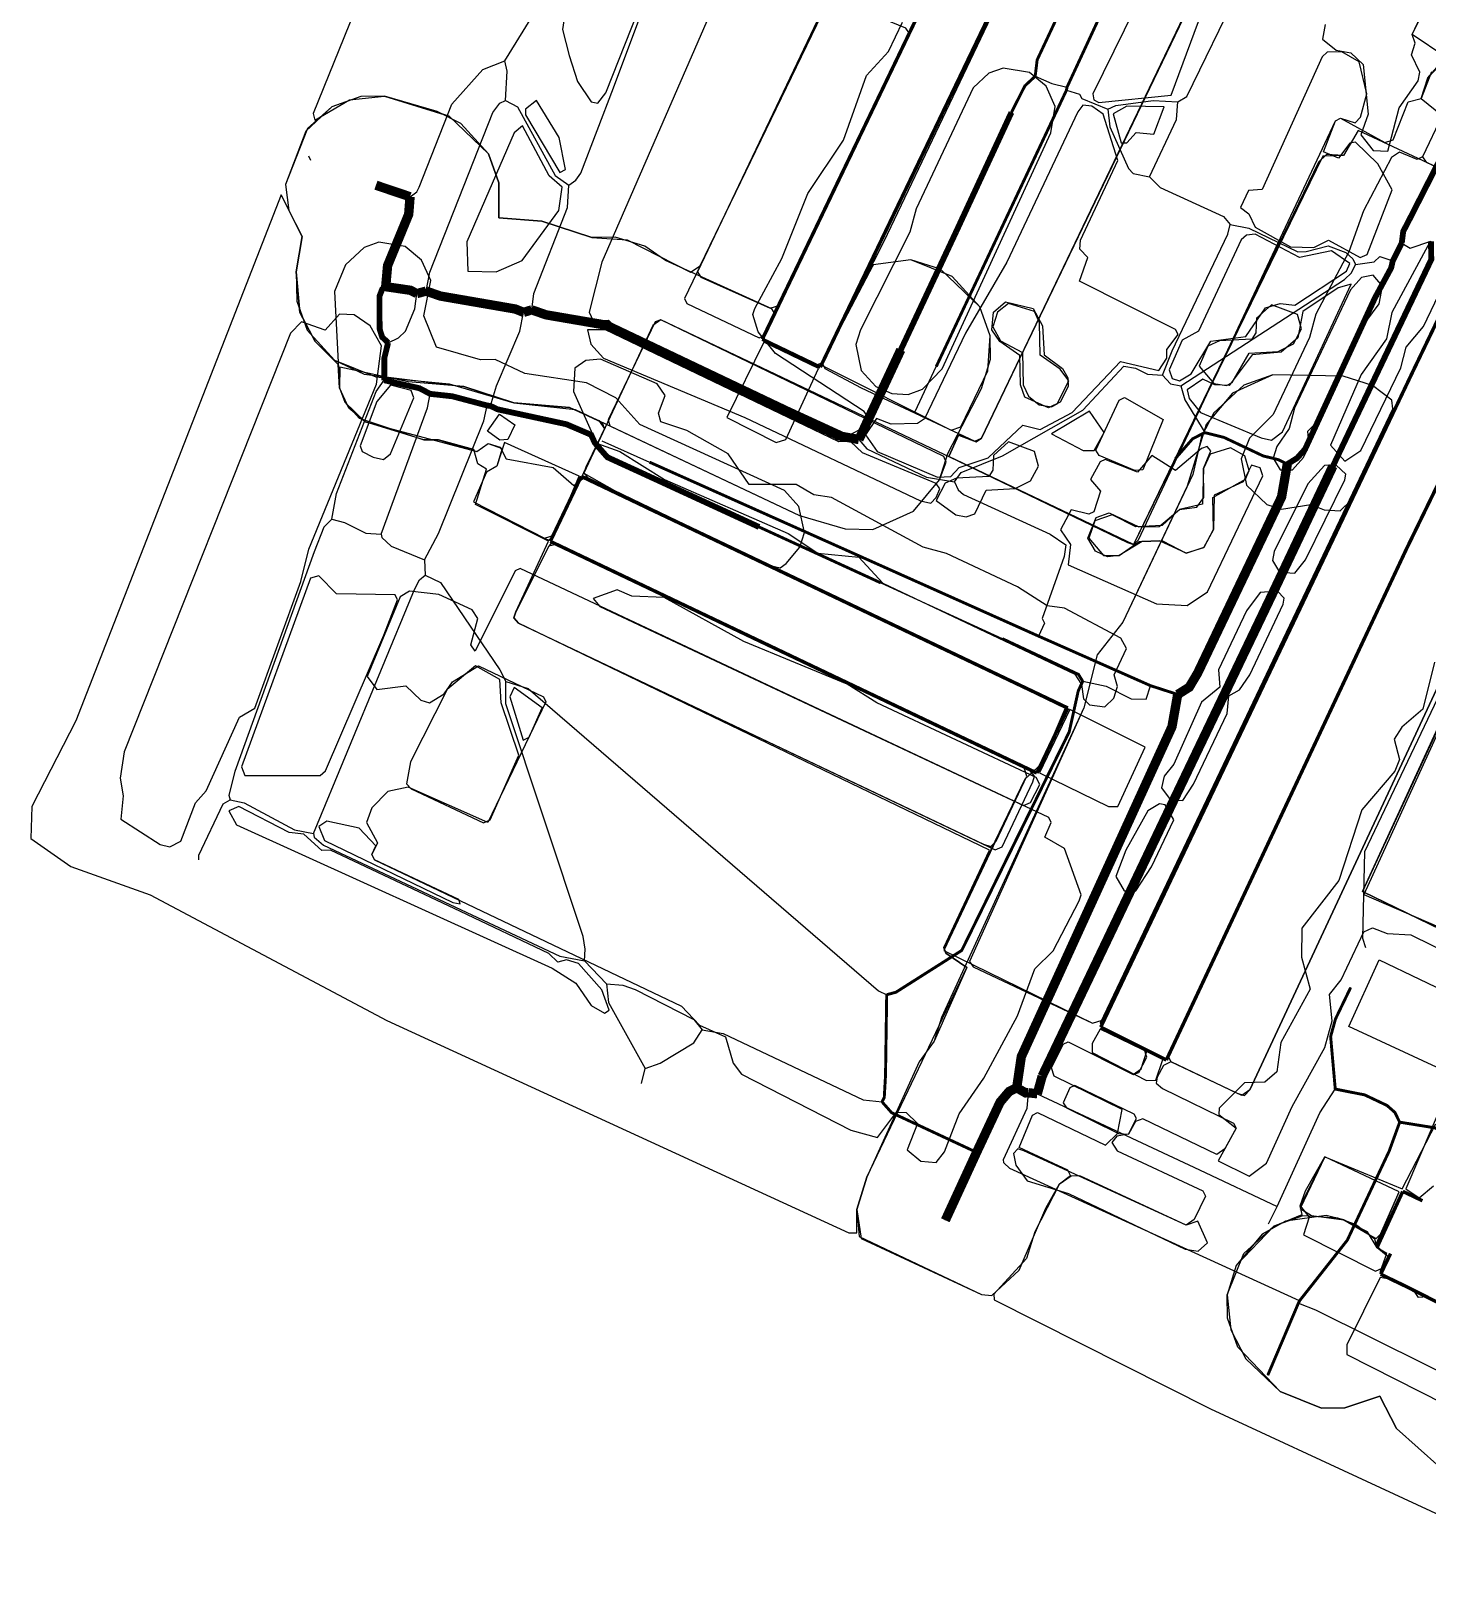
# Model space of a CAD drawing. Extents: x 1765 to 2708, y -3066 to -2278.
# Drawn here: x 1764.6 to 2003.6, y -2847.6 to -2584.7 of the extents above; entities that cross this region are included whole.
import ezdxf

# ---------------------------------------------------------------- set-up
doc = ezdxf.new("R2010")
doc.units = 0
for name, color, linetype in [('AN_AVTO_NIZKAYA', 2, 'CONTINUOUS'), ('AN_AVTO_ODIN', 4, 'CONTINUOUS'), ('AN_AVTO_VYSOKAYA', 1, 'CONTINUOUS'), ('AN_FASAD_BEZ_PODEZDA', 2, 'CONTINUOUS'), ('AN_FASAD_S_PODEZDOM', 3, 'CONTINUOUS'), ('AN_FASAD_TOREC', 40, 'CONTINUOUS'), ('AN_KONKURENCIYA', 6, 'CONTINUOUS'), ('AN_KONTROL_CHAST', 2, 'CONTINUOUS'), ('AN_KONTROL_DA', 3, 'CONTINUOUS'), ('AN_KONTROL_NET', 1, 'CONTINUOUS'), ('AN_OSI_DOROZHKA', 1, 'CONTINUOUS'), ('AN_OSI_LESTNICA', 6, 'CONTINUOUS'), ('AN_OSI_PEREHOD', 4, 'CONTINUOUS'), ('AN_OSI_PROEZD', 8, 'CONTINUOUS'), ('AN_OSI_TROPA', 42, 'CONTINUOUS'), ('AN_OSI_TROTUAR', 30, 'CONTINUOUS'), ('AN_PESH_NIZKAYA', 2, 'CONTINUOUS'), ('AN_PESH_ODIN', 4, 'CONTINUOUS'), ('AN_PESH_VYSOKAYA', 1, 'CONTINUOUS'), ('AN_ZONA_AP', 5, 'CONTINUOUS'), ('AN_ZONA_AZH', 3, 'CONTINUOUS'), ('AN_ZONA_PP', 4, 'CONTINUOUS'), ('AN_ZONA_PZH', 2, 'CONTINUOUS'), ('AN_ZONA_PZH_TORCY', 40, 'CONTINUOUS'), ('ZEL_DEREVYA_ISPR', 94, 'CONTINUOUS'), ('ZEL_TRAVA_ISPR', 82, 'CONTINUOUS')]:
    doc.layers.add(name, color=color, linetype=linetype)

msp = doc.modelspace()

# ---------------------------------------------------------------- linework, layer by layer
at = {"layer": 'AN_AVTO_NIZKAYA', "const_width": 1}
for points in [[(2000.67, -2616.825), (2009.692, -2599.121), (2010.728, -2596.097)], [(1999.261, -2621.058), (1999.517, -2619.051), (2000.67, -2616.825)], [(1997.725, -2624.093), (1999.261, -2621.058)], [(1979.668, -2658.901), (1981.346, -2657.864), (1982.714, -2656.334), (1994.661, -2630.462), (1997.451, -2625.299), (1997.725, -2624.093)]]:
    msp.add_lwpolyline(points, dxfattribs=at)
at = {"layer": 'AN_AVTO_ODIN', "const_width": 0.5}
for points in [[(1941.955, -2594.381), (1958.014, -2559.717)], [(1941.865, -2594.884), (1941.955, -2594.381)], [(1919.575, -2642.19), (1941.865, -2594.884)], [(1960.536, -2657.913), (1963.465, -2654.548), (1965.544, -2653.503)], [(1965.544, -2653.503), (1968.863, -2654.332), (1975.535, -2657.489), (1978.15, -2658.133), (1979.668, -2658.901)], [(1870.503, -2658.558), (1937.081, -2688.336)], [(1937.081, -2688.336), (1956.274, -2696.826)], [(1956.274, -2696.826), (1960.909, -2698.326)], [(1990.508, -2748.513), (1987.923, -2753.872), (1987.088, -2756.892), (1987.882, -2765.879)], [(1987.882, -2765.879), (1992.906, -2766.871), (1996.747, -2768.689), (1998.073, -2769.861), (1998.91, -2771.544)], [(1981.762, -2802.13), (1989.942, -2791.748), (1997.116, -2776.485), (1998.91, -2771.544)], [(1981.57, -2802.535), (1981.762, -2802.13)], [(1976.334, -2814.854), (1981.57, -2802.535)]]:
    msp.add_lwpolyline(points, dxfattribs=at)
at = {"layer": 'AN_AVTO_VYSOKAYA', "const_width": 1.6}
for points in [[(1960.909, -2698.326), (1962.883, -2697.083), (1964.332, -2694.651), (1978.689, -2664.525), (1979.668, -2658.901)], [(1933.349, -2765.657), (1934.134, -2760.337), (1959.928, -2703.85), (1960.909, -2698.326)], [(1926.484, -2776.711), (1930.501, -2768.12), (1932.062, -2766.285), (1933.349, -2765.657)], [(1921.132, -2788.332), (1926.484, -2776.711)]]:
    msp.add_lwpolyline(points, dxfattribs=at)
at = {"layer": 'AN_FASAD_BEZ_PODEZDA', "const_width": 0.6}
for points in [[(1957.414, -2496.789), (1889.793, -2637.515)], [(2000, -2673.56), (2026.853, -2618.386)], [(1853.508, -2672.113), (1936.794, -2711.772)], [(1976.2, -2724.224), (2000, -2673.56)], [(1958.967, -2760.91), (1976.2, -2724.224)], [(1995.647, -2797.573), (2000, -2799.668)], [(2000, -2799.668), (2014.258, -2806.874)]]:
    msp.add_lwpolyline(points, dxfattribs=at)
at = {"layer": 'AN_FASAD_S_PODEZDOM', "const_width": 0.6}
for points in [[(1924.506, -2590.718), (1931.24, -2576.702)], [(1923.052, -2593.743), (1924.506, -2590.718)], [(1921.599, -2596.768), (1923.052, -2593.743)], [(1914.757, -2611.006), (1921.599, -2596.768)], [(1913.303, -2614.031), (1914.757, -2611.006)], [(1911.85, -2617.056), (1913.303, -2614.031)], [(1905.109, -2631.085), (1911.85, -2617.056)], [(2009.936, -2624.779), (2003.257, -2638.678)], [(1903.655, -2634.11), (1905.109, -2631.085)], [(1902.202, -2637.135), (1903.655, -2634.11)], [(1899.726, -2642.288), (1902.202, -2637.135)], [(2003.257, -2638.678), (2001.971, -2641.356)], [(2001.971, -2641.356), (2001.161, -2643.041)], [(2000.905, -2643.579), (2000, -2645.48)], [(2001.161, -2643.041), (2000.905, -2643.579)], [(2000, -2645.48), (1993.75, -2658.611)], [(1993.75, -2658.611), (1992.583, -2661.062)], [(1863.416, -2663.182), (1858.806, -2660.987)], [(1863.925, -2663.425), (1863.416, -2663.182)], [(1992.583, -2661.062), (1991.416, -2663.513)], [(1871.269, -2666.922), (1863.925, -2663.425)], [(1991.416, -2663.513), (1983.538, -2680.064)], [(1883.515, -2672.753), (1871.269, -2666.922)], [(1890.859, -2676.25), (1883.515, -2672.753)], [(1904.181, -2682.594), (1890.859, -2676.25)], [(1983.538, -2680.064), (1982.37, -2682.517)], [(1911.525, -2686.091), (1904.181, -2682.594)], [(1982.37, -2682.517), (1981.203, -2684.97)], [(1924.822, -2692.422), (1911.525, -2686.091)], [(1981.203, -2684.97), (1974.47, -2699.114)], [(1932.164, -2695.918), (1924.822, -2692.422)], [(1942.092, -2700.646), (1932.164, -2695.918)], [(1974.47, -2699.114), (1973.303, -2701.566)], [(1973.303, -2701.566), (1972.136, -2704.018)], [(1972.136, -2704.018), (1964.668, -2719.706)], [(1964.668, -2719.706), (1963.5, -2722.16)], [(1963.5, -2722.16), (1962.333, -2724.611)], [(1962.333, -2724.611), (1955.277, -2739.436)], [(1955.277, -2739.436), (1954.11, -2741.888)], [(1954.11, -2741.888), (1952.942, -2744.34)], [(1952.942, -2744.34), (1947.732, -2755.286)], [(2000, -2783.654), (1999.434, -2783.406)], [(2002.803, -2784.998), (2000, -2783.654)]]:
    msp.add_lwpolyline(points, dxfattribs=at)
at = {"layer": 'AN_FASAD_TOREC', "const_width": 0.6}
for points in [[(1889.793, -2637.515), (1899.726, -2642.288)], [(1858.806, -2660.987), (1853.508, -2672.113)], [(1936.794, -2711.772), (1942.092, -2700.646)], [(1947.732, -2755.286), (1958.967, -2760.91)], [(1999.434, -2783.406), (1995.084, -2792.879)], [(1997.346, -2794.05), (1995.647, -2797.573)]]:
    msp.add_lwpolyline(points, dxfattribs=at)
at = {"layer": 'AN_KONKURENCIYA'}
for points in [[(1922.132, -2653.061), (1923.788, -2652.525), (1928.416, -2642.92), (1928.787, -2636.909), (1927.012, -2631.945), (1920.286, -2625.503), (1915.25, -2623.944), (1908.764, -2624.752), (1904.5, -2631.931), (1900.049, -2642.032)], [(1903.988, -2669.962), (1908.743, -2670.109), (1915.679, -2666.958), (1920.149, -2661.608), (1921.251, -2658.583), (1920.896, -2657.59), (1872.449, -2634.207), (1871.455, -2634.521), (1863.397, -2651.328), (1863.711, -2652.322), (1896.185, -2667.712)], [(1946.337, -2754.591), (1947.993, -2754.055), (1953.267, -2743.436), (1997.76, -2649.426), (1997.561, -2647.929), (1994.255, -2645.416), (1989.218, -2643.857), (1977.207, -2643.617), (1970.271, -2646.768), (1965.801, -2652.117), (1962.528, -2662.694), (1951.524, -2685.943), (1947.143, -2691.541), (1944.837, -2700.595), (1925.265, -2744.041), (1925.868, -2744.945)]]:
    msp.add_lwpolyline(points, close=True, dxfattribs=at)
at = {"layer": 'AN_KONTROL_CHAST'}
for points in [[(1891.166, -2632.219), (1892.822, -2631.683), (1914.996, -2585.18), (1914.393, -2584.276), (1907.831, -2581.582), (1903.223, -2576.679), (1902.353, -2576.948), (1900.387, -2580.493), (1878.691, -2625.985), (1879.295, -2626.889)], [(2010.762, -2610.625), (2012.004, -2610.223), (2016.756, -2602.491), (2018.427, -2594.951), (2017.143, -2593.395), (2007.049, -2589.277), (2003.706, -2592.768), (2002.615, -2596.293), (2006.18, -2599.218), (2002.831, -2606.294), (2003.434, -2607.198)], [(1971.109, -2766.563), (1972.368, -2766.952), (1973.265, -2766.016), (2013.108, -2680.611), (2039.776, -2626.006), (2039.921, -2625.003), (2038.818, -2624.109), (2027.194, -2618.649), (2026.291, -2619.294), (2008.567, -2655.696), (1959.301, -2760.314), (1959.737, -2761.18)], [(1852.496, -2671.574), (1853.254, -2671.933), (1854.152, -2671.038), (1862.763, -2652.843), (1862.45, -2651.849), (1856.765, -2649.221), (1847.243, -2648.426), (1838.678, -2645.609), (1829.155, -2644.815), (1817.47, -2642.316), (1817.421, -2645.818), (1818.308, -2648.301), (1821.799, -2651.644), (1840.919, -2656.733), (1842.89, -2655.357), (1845.285, -2656.222), (1844.35, -2659.244), (1842.58, -2660.283), (1840.354, -2665.333)], [(1844.88, -2654.814), (1842.762, -2653.275), (1844.782, -2650.313), (1847.407, -2652.174), (1846.253, -2654.7)], [(1927.666, -2723.978), (1928.926, -2724.368), (1929.822, -2723.432), (1935.085, -2712.312), (1934.638, -2710.904), (1854.769, -2672.609), (1853.762, -2672.297), (1853.275, -2672.933), (1847.599, -2684.187), (1847.287, -2685.194), (1848.057, -2686.095)], [(1994.15, -2791.078), (1994.909, -2791.478), (1995.806, -2790.542), (1998.822, -2783.473), (1986.103, -2777.494), (1981.875, -2786.34), (1983.819, -2787.549), (1989.337, -2788.264)]]:
    msp.add_lwpolyline(points, close=True, dxfattribs=at)
msp.add_lwpolyline([(2029.426, -2652.494), (1992.542, -2732.082), (2042.171, -2756.147)], dxfattribs=at)
at = {"layer": 'AN_KONTROL_DA'}
for points in [[(1967.227, -2502.008), (1910.596, -2620.793), (1899.997, -2641.533), (1899.131, -2641.969), (1890.543, -2638.11), (1890.107, -2637.244), (1892.021, -2633.201), (1891.418, -2632.297), (1873.229, -2624.019), (1869.675, -2621.594), (1864.639, -2620.035), (1860.639, -2620.122), (1852.073, -2617.305), (1844.682, -2616.715), (1844.677, -2610.712), (1842.902, -2605.747), (1838.205, -2600.596), (1834.158, -2598.516), (1825.097, -2595.877), (1821.096, -2595.963), (1816.132, -2597.738), (1811.637, -2601.92), (1808.164, -2611), (1808.762, -2615.49), (1811.026, -2619.943), (1809.988, -2625.969), (1810.64, -2632.958), (1813.248, -2637.904), (1816.568, -2641.084), (1821.623, -2643.477), (1838.678, -2645.609), (1847.243, -2648.426), (1856.765, -2649.221), (1861.816, -2651.446), (1862.763, -2652.843), (1859.57, -2659.415), (1859.258, -2660.423), (1860.028, -2661.323), (1941.67, -2700.664), (1937.542, -2710.258), (1934.763, -2712.819), (1920.878, -2741.634), (1921.191, -2742.628), (1924.787, -2745.052), (1919.223, -2757.678), (1916.632, -2761.236), (1907.719, -2780.939), (1906.005, -2786.479), (1906.738, -2791.466), (1927.33, -2801.026), (1929.086, -2801.238), (1933.744, -2796.885), (1938.351, -2786.28), (1940.678, -2782.103), (1942.566, -2780.686), (1942.129, -2779.779), (1933.79, -2775.873), (1936.047, -2770.322), (1936.913, -2769.886), (1948.539, -2775.471), (1950.581, -2773.509), (1951.409, -2769.364), (1939.78, -2763.654), (1939.332, -2762.246), (1941.288, -2758.202), (1942.154, -2757.767), (1953.28, -2763.363), (1954.677, -2762.415), (1955.613, -2759.393), (1948.106, -2755.428), (1947.671, -2754.562), (2015.16, -2613.531)], [(2014.046, -2612.138), (1991.811, -2601.779), (1989.278, -2606.086), (1985.777, -2606.162), (1953.321, -2672.648), (1921.729, -2657.572), (1923.402, -2653.951), (1926.427, -2655.053), (1927.331, -2654.449), (1992.918, -2517.962)], [(2006.643, -2767.296), (1999.978, -2782.948), (2002.262, -2784.482), (2004.719, -2782.428)], [(2013.745, -2806.579), (2003.629, -2801.462), (2002.13, -2801.536), (2001.097, -2800.016), (1996.049, -2797.915), (1995.613, -2797.049), (1996.893, -2794.52), (1995.068, -2793.059), (1994.661, -2791.567), (1991.355, -2789.054), (1988.33, -2787.952), (1982.319, -2787.581), (1977.354, -2789.356), (1970.913, -2796.082), (1969.354, -2801.118), (1969.984, -2807.108), (1972.592, -2812.054), (1978.467, -2817.68), (1985.532, -2820.529), (1989.532, -2820.443), (1995.492, -2818.438), (1998.363, -2824.004), (2005.76, -2830.598)]]:
    msp.add_lwpolyline(points, dxfattribs=at)
at = {"layer": 'AN_KONTROL_NET'}
for points in [[(1874.012, -2447.993), (1812.905, -2598.892), (1813.18, -2600.011), (1819.107, -2596.506), (1825.097, -2595.877), (1836.176, -2599.306), (1842.902, -2605.747), (1844.677, -2610.712), (1844.682, -2616.715), (1852.073, -2617.305), (1860.639, -2620.122), (1866.65, -2620.492), (1877.525, -2626.01), (1879.17, -2624.974), (1902.634, -2576.442)], [(1989.278, -2525.044), (1927.331, -2654.449), (1926.427, -2655.053), (1923.402, -2653.951), (1921.729, -2657.572), (1952.314, -2672.336), (1953.321, -2672.648), (1954.222, -2671.878), (1987.898, -2600.113), (1988.764, -2599.677), (1996.358, -2603.849), (1997.766, -2603.402), (2000.334, -2596.843), (2002.573, -2596.294), (2003.706, -2592.768), (2006.797, -2589.199), (2001.044, -2585.321), (2003.839, -2579.633)], [(2042.171, -2756.147), (1992.542, -2732.082), (2029.056, -2652.752)], [(2013.108, -2680.611), (1973.265, -2766.016), (1971.868, -2766.963), (1959.738, -2761.222), (1958.5, -2761.832), (1957.377, -2763.858), (1957.231, -2764.861), (1958.335, -2765.755), (1970.469, -2771.704), (1970.905, -2772.57), (1968.981, -2776.113), (1967.584, -2777.061), (1954.946, -2770.997), (1953.705, -2771.441), (1952.501, -2773.593), (1950.507, -2773.928), (1949.614, -2775.031), (1950.561, -2776.428), (1965.218, -2783.323), (1965.653, -2784.19), (1963.74, -2788.233), (1962.343, -2789.18), (1944.151, -2780.735), (1942.651, -2780.768), (1940.598, -2782.23), (1936.437, -2790.324), (1935.034, -2794.856), (1929.455, -2800.98), (1929.477, -2801.98), (1966.523, -2820.606), (2024.636, -2847.574)], [(2006.798, -2762.873), (1990.205, -2755.144), (1995.379, -2743.776), (2016.105, -2753.709)], [(2005.76, -2830.598), (1998.363, -2824.004), (1995.492, -2818.438), (1989.532, -2820.443), (1985.532, -2820.529), (1978.467, -2817.68), (1971.215, -2810.083), (1969.441, -2805.119), (1969.354, -2801.118), (1972.203, -2794.053), (1977.354, -2789.356), (1982.188, -2787.334), (1981.864, -2785.84), (1982.81, -2783.319), (1986.103, -2777.494), (1999.353, -2782.961), (2005.115, -2771.831)]]:
    msp.add_lwpolyline(points, dxfattribs=at)
for points in [[(1904.591, -2790.511), (1905.966, -2790.482), (1906.005, -2786.479), (1907.719, -2780.939), (1924.787, -2745.052), (1921.191, -2742.628), (1920.878, -2741.634), (1928.688, -2724.957), (1848.057, -2686.095), (1847.287, -2685.194), (1847.599, -2684.187), (1853.173, -2672.06), (1840.699, -2665.826), (1842.569, -2659.783), (1841.089, -2658.814), (1840.412, -2656.411), (1834.372, -2654.707), (1831.872, -2654.761), (1821.799, -2651.644), (1818.997, -2649.286), (1817.421, -2645.818), (1817.168, -2641.822), (1813.248, -2637.904), (1810.64, -2632.958), (1809.988, -2625.969), (1811.026, -2619.943), (1807.452, -2612.767), (1772.295, -2702.823), (1764.775, -2717.493), (1764.56, -2723), (1771.417, -2727.771), (1785.029, -2732.647), (1825.514, -2754.117)], [(1953.548, -2659.969), (1947.49, -2657.432), (1946.887, -2656.528), (1950.911, -2647.937), (1951.777, -2647.501), (1958.446, -2651.276), (1954.921, -2659.856)]]:
    msp.add_lwpolyline(points, close=True, dxfattribs=at)
at = {"layer": 'AN_OSI_DOROZHKA'}
for points in [[(1856.672, -2611.132), (1857.855, -2610.306), (1858.729, -2609.086), (1864.316, -2594.458), (1873.87, -2568.939), (1874.326, -2566.928), (1874.092, -2565.332)], [(1960.918, -2596.873), (1962.499, -2595.939), (1971.31, -2577.739), (1971.672, -2575.93)], [(1845.707, -2589.858), (1850.058, -2582.86), (1851.674, -2578.923), (1853.326, -2576.686)], [(1845.854, -2596.658), (1846.146, -2591.649), (1845.707, -2589.858)], [(1932.443, -2598.689), (1934.746, -2594.137), (1936.511, -2592.498)], [(1936.511, -2592.498), (1939.339, -2593.738), (1941.955, -2594.381)], [(1832.251, -2629.269), (1832.882, -2626.054), (1843.697, -2598.706), (1844.862, -2597.08), (1845.854, -2596.658)], [(1845.854, -2596.658), (1847.877, -2597.715), (1854.335, -2609.482), (1856.672, -2611.132)], [(1941.865, -2594.884), (1944.081, -2595.536), (1944.498, -2596.328), (1948.939, -2598.133)], [(1948.939, -2598.133), (1950.326, -2597.502), (1956.712, -2596.664), (1960.918, -2596.873)], [(1956.092, -2609.684), (1960.683, -2599.88), (1960.918, -2596.873)], [(1922.979, -2619.104), (1932.443, -2598.689)], [(1948.939, -2598.133), (1949.304, -2601.126), (1952.46, -2608.262), (1953.279, -2609.145), (1956.092, -2609.684)], [(1812.14, -2606.091), (1812.457, -2606.885)], [(1956.092, -2609.684), (1957.934, -2611.545), (1968.747, -2616.514), (1969.877, -2617.891)], [(1823.655, -2611.145), (1829.501, -2613.12)], [(1850.329, -2632.48), (1850.669, -2629.671), (1856.454, -2614.939), (1856.672, -2611.132)], [(1958.327, -2643.654), (1959.939, -2639.517), (1969.511, -2619.499), (1969.877, -2617.891)], [(1969.877, -2617.891), (1973.092, -2618.522), (1981.483, -2622.543), (1982.883, -2622.512), (1986.664, -2621.53), (1989.69, -2622.665), (1990.914, -2623.739), (1991.336, -2624.731)], [(1913.51, -2639.319), (1922.979, -2619.104)], [(1999.261, -2621.058), (2000.68, -2621.928), (2004.257, -2620.75)], [(1991.336, -2624.731), (1994.527, -2624.262), (1995.508, -2623.34), (1997.725, -2624.093)], [(1961.468, -2645.487), (1989.49, -2627.272), (1990.666, -2626.146), (1991.336, -2624.731)], [(1825.738, -2638.114), (1824.717, -2637.136), (1824.286, -2635.744), (1824.265, -2630.142), (1824.739, -2628.931), (1825.331, -2628.518)], [(1825.331, -2628.518), (1829.546, -2629.127), (1830.659, -2629.703)], [(1825.738, -2638.114), (1827.521, -2637.275), (1828.697, -2636.149), (1830.315, -2632.312), (1830.659, -2629.703)], [(1830.659, -2629.703), (1832.251, -2629.269)], [(1832.251, -2629.269), (1834.67, -2630.117), (1847.525, -2632.341), (1848.938, -2632.91)], [(1843.281, -2648.941), (1844.308, -2645.517), (1848.307, -2636.126), (1848.938, -2632.91)], [(1848.938, -2632.91), (1850.329, -2632.48)], [(1850.329, -2632.48), (1852.749, -2633.328), (1863.093, -2635.106), (1902.923, -2654.056), (1906.338, -2654.682)], [(1825.077, -2644.532), (1825.094, -2640.729), (1825.738, -2638.114)], [(1906.338, -2654.682), (1913.51, -2639.319)], [(1816.086, -2668.338), (1816.891, -2663.919), (1823.718, -2646.462), (1825.077, -2644.532)], [(1825.077, -2644.532), (1831.109, -2645.902), (1832.931, -2646.863)], [(1922.703, -2661.932), (1923.869, -2660.306), (1930.911, -2657.453), (1944.65, -2649.652), (1951.69, -2642.096), (1953.699, -2642.453), (1955.723, -2643.51), (1958.327, -2643.654)], [(1958.327, -2643.654), (1959.66, -2645.126), (1961.468, -2645.487)], [(1824.545, -2670.857), (1832.483, -2649.274), (1832.931, -2646.863)], [(1832.931, -2646.863), (1836.742, -2647.281), (1842.679, -2648.854)], [(1961.468, -2645.487), (1962.12, -2647.874), (1965.544, -2653.503)], [(1831.945, -2675.299), (1834.348, -2670.745), (1842.135, -2651.467), (1842.679, -2648.854)], [(1842.679, -2648.854), (1843.281, -2648.941)], [(1906.338, -2654.682), (1907.673, -2656.254), (1917.884, -2661.136), (1922.703, -2661.932)], [(1922.703, -2661.932), (1923.334, -2663.32), (1924.251, -2664.1), (1939.105, -2670.883), (1941.746, -2672.727), (1941.49, -2674.733), (1937.716, -2685.32), (1938.134, -2686.112), (1937.081, -2688.336)], [(1816.086, -2668.338), (1814.714, -2669.669), (1813.105, -2673.906), (1799.51, -2711.519), (1798.496, -2715.543), (1798.714, -2716.338)], [(1816.086, -2668.338), (1818.299, -2668.891), (1821.94, -2670.713), (1824.545, -2670.857)], [(1824.545, -2670.857), (1824.658, -2671.455), (1826.29, -2672.92), (1831.945, -2675.299)], [(1831.945, -2675.299), (1832.101, -2677.897)], [(1812.946, -2722.134), (1830.253, -2680.339), (1831.118, -2678.719), (1832.101, -2677.897)], [(1832.101, -2677.897), (1834.729, -2679.141), (1844.858, -2694.13), (1845.901, -2696.109)], [(1859.341, -2743.944), (1859.498, -2741.939), (1859.151, -2739.746), (1845.883, -2699.911), (1845.901, -2696.109)], [(1845.901, -2696.109), (1849.73, -2697.327), (1909.678, -2749.059), (1911.093, -2749.729)], [(1911.093, -2749.729), (1912.685, -2749.294), (1923.936, -2742.148), (1942.338, -2704.731), (1943.887, -2697.694), (1944.652, -2696.076)], [(1955.524, -2699.143), (1956.274, -2696.826)], [(1793.316, -2725.86), (1797.529, -2717.064), (1798.714, -2716.338)], [(1798.714, -2716.338), (1801.127, -2716.887), (1809.731, -2721.503), (1812.946, -2722.134)], [(1812.946, -2722.134), (1813.059, -2722.732), (1814.689, -2724.098), (1855.122, -2743.134), (1859.341, -2743.944)], [(1859.341, -2743.944), (1863.128, -2747.864)], [(1863.128, -2747.864), (1863.497, -2751.058), (1869.744, -2762.329)], [(1863.128, -2747.864), (1865.935, -2748.103), (1868.052, -2748.858), (1878.067, -2753.944), (1879.506, -2755.714)], [(1910.289, -2768.056), (1910.674, -2767.347), (1910.891, -2763.541), (1911.093, -2749.729)], [(1869.744, -2762.329), (1872.327, -2761.472), (1878.053, -2757.947), (1879.506, -2755.714)], [(1879.506, -2755.714), (1883.121, -2756.337), (1907.08, -2767.725), (1910.289, -2768.056)], [(1936.873, -2766.681), (1937.708, -2763.662)], [(1910.289, -2768.056), (1911.93, -2769.921), (1926.484, -2776.711)], [(1981.762, -2802.13), (1932.147, -2779.49), (1931.125, -2778.511), (1931.112, -2777.911), (1935.125, -2769.12), (1935.368, -2766.514)], [(1964.668, -2779.688), (1977.912, -2786.005)], [(1981.57, -2802.535), (1984.496, -2803.672), (2042.146, -2832.342), (2042.746, -2832.329), (2045.272, -2833.475)]]:
    msp.add_lwpolyline(points, dxfattribs=at)
at = {"layer": 'AN_OSI_LESTNICA'}
for points in [[(1829.501, -2613.12), (1830.683, -2612.294), (1831.066, -2611.485), (1836.662, -2597.257), (1841.937, -2591.34), (1845.707, -2589.858)], [(1825.331, -2628.518), (1825.653, -2624.909), (1829.265, -2616.126), (1829.501, -2613.12)]]:
    msp.add_lwpolyline(points, dxfattribs=at)
at = {"layer": 'AN_OSI_PEREHOD'}
for points in [[(1793.334, -2726.66), (1793.316, -2725.86)], [(1869.1, -2764.944), (1869.744, -2762.329)]]:
    msp.add_lwpolyline(points, dxfattribs=at)
at = {"layer": 'AN_OSI_PROEZD'}
for points in [[(1941.955, -2594.381), (1958.014, -2559.717)], [(1941.865, -2594.884), (1941.955, -2594.381)], [(1919.575, -2642.19), (1941.865, -2594.884)], [(2000.67, -2616.825), (2009.692, -2599.121), (2010.728, -2596.097)], [(1999.261, -2621.058), (1999.517, -2619.051), (2000.67, -2616.825)], [(1997.725, -2624.093), (1999.261, -2621.058)], [(1979.668, -2658.901), (1981.346, -2657.864), (1982.714, -2656.334), (1994.661, -2630.462), (1997.451, -2625.299), (1997.725, -2624.093)], [(1915.939, -2649.872), (1919.575, -2642.19)], [(1862.321, -2654.933), (1870.503, -2658.558)], [(1960.536, -2657.913), (1963.465, -2654.548), (1965.544, -2653.503)], [(1965.544, -2653.503), (1968.863, -2654.332), (1975.535, -2657.489), (1978.15, -2658.133), (1979.668, -2658.901)], [(1870.503, -2658.558), (1937.081, -2688.336)], [(1960.909, -2698.326), (1962.883, -2697.083), (1964.332, -2694.651), (1978.689, -2664.525), (1979.668, -2658.901)], [(1937.081, -2688.336), (1956.274, -2696.826)], [(1956.274, -2696.826), (1960.909, -2698.326)], [(1933.349, -2765.657), (1934.134, -2760.337), (1959.928, -2703.85), (1960.909, -2698.326)], [(1990.508, -2748.513), (1987.923, -2753.872), (1987.088, -2756.892), (1987.882, -2765.879)], [(1926.484, -2776.711), (1930.501, -2768.12), (1932.062, -2766.285), (1933.349, -2765.657)], [(1933.349, -2765.657), (1934.868, -2766.524), (1935.368, -2766.514)], [(1935.368, -2766.514), (1936.873, -2766.681)], [(1936.873, -2766.681), (1964.668, -2779.688)], [(1977.912, -2786.005), (1985.268, -2769.938), (1987.882, -2765.879)], [(1987.882, -2765.879), (1992.906, -2766.871), (1996.747, -2768.689), (1998.073, -2769.861), (1998.91, -2771.544)], [(1981.762, -2802.13), (1989.942, -2791.748), (1997.116, -2776.485), (1998.91, -2771.544)], [(1998.91, -2771.544), (2004.934, -2772.514), (2016.965, -2778.258)], [(1921.132, -2788.332), (1926.484, -2776.711)], [(1976.474, -2788.938), (1977.912, -2786.005)], [(1981.57, -2802.535), (1981.762, -2802.13)], [(1976.334, -2814.854), (1981.57, -2802.535)]]:
    msp.add_lwpolyline(points, dxfattribs=at)
at = {"layer": 'AN_OSI_TROPA'}
msp.add_lwpolyline([(2045.338, -2614.259), (2043.92, -2618.092), (1992.907, -2725.249), (1992.527, -2740.065), (1993.062, -2741.655)], dxfattribs=at)
at = {"layer": 'AN_OSI_TROTUAR'}
for points in [[(1936.511, -2592.498), (1936.851, -2589.689), (1942.015, -2578.672)], [(1996.858, -2639.519), (2004.323, -2623.85), (2004.257, -2620.75)], [(1987.479, -2659.232), (1996.858, -2639.519)], [(1843.281, -2648.941), (1844.494, -2649.515), (1856.255, -2652.062), (1860.497, -2653.872), (1861.127, -2655.259), (1863.281, -2657.714), (1869.546, -2660.58)], [(1977.336, -2680.662), (1987.479, -2659.232)], [(1869.546, -2660.58), (1889.253, -2669.659)], [(1889.253, -2669.659), (1910.07, -2679.214)], [(1910.07, -2679.214), (1930.887, -2688.77)], [(1968.242, -2699.669), (1977.336, -2680.662)], [(1930.887, -2688.77), (1943.926, -2694.891), (1944.652, -2696.076)], [(1944.652, -2696.076), (1948.672, -2696.89), (1952.922, -2699.099), (1955.524, -2699.143)], [(1958.382, -2720.292), (1968.242, -2699.669)], [(1949.003, -2740.005), (1958.382, -2720.292)], [(1937.708, -2763.662), (1949.003, -2740.005)]]:
    msp.add_lwpolyline(points, dxfattribs=at)
at = {"layer": 'AN_PESH_NIZKAYA', "const_width": 1}
for points in [[(1922.979, -2619.104), (1932.443, -2598.689)], [(1913.51, -2639.319), (1922.979, -2619.104)], [(1996.858, -2639.519), (2004.323, -2623.85), (2004.257, -2620.75)], [(1825.738, -2638.114), (1824.717, -2637.136), (1824.286, -2635.744), (1824.265, -2630.142), (1824.739, -2628.931), (1825.331, -2628.518)], [(1825.077, -2644.532), (1825.094, -2640.729), (1825.738, -2638.114)], [(1987.479, -2659.232), (1996.858, -2639.519)], [(1825.077, -2644.532), (1831.109, -2645.902), (1832.931, -2646.863)], [(1832.931, -2646.863), (1836.742, -2647.281), (1842.679, -2648.854)], [(1842.679, -2648.854), (1843.281, -2648.941)], [(1843.281, -2648.941), (1844.494, -2649.515), (1856.255, -2652.062), (1860.497, -2653.872), (1861.127, -2655.259), (1863.281, -2657.714), (1869.546, -2660.58)], [(1869.546, -2660.58), (1889.253, -2669.659)]]:
    msp.add_lwpolyline(points, dxfattribs=at)
at = {"layer": 'AN_PESH_ODIN', "const_width": 0.5}
for points in [[(1936.511, -2592.498), (1936.851, -2589.689), (1942.015, -2578.672)], [(1932.443, -2598.689), (1934.746, -2594.137), (1936.511, -2592.498)], [(1889.253, -2669.659), (1910.07, -2679.214)], [(1930.887, -2688.77), (1943.926, -2694.891), (1944.652, -2696.076)], [(1911.093, -2749.729), (1912.685, -2749.294), (1923.936, -2742.148), (1942.338, -2704.731), (1943.887, -2697.694), (1944.652, -2696.076)], [(1910.289, -2768.056), (1910.674, -2767.347), (1910.891, -2763.541), (1911.093, -2749.729)], [(1910.289, -2768.056), (1911.93, -2769.921), (1926.484, -2776.711)], [(1981.762, -2802.13), (1989.942, -2791.748), (1997.116, -2776.485), (1998.91, -2771.544)], [(1998.91, -2771.544), (2004.934, -2772.514), (2016.965, -2778.258)], [(1981.57, -2802.535), (1981.762, -2802.13)], [(1976.334, -2814.854), (1981.57, -2802.535)]]:
    msp.add_lwpolyline(points, dxfattribs=at)
at = {"layer": 'AN_PESH_VYSOKAYA', "const_width": 1.6}
for points in [[(1823.655, -2611.145), (1829.501, -2613.12)], [(1825.331, -2628.518), (1825.653, -2624.909), (1829.265, -2616.126), (1829.501, -2613.12)], [(1825.331, -2628.518), (1829.546, -2629.127), (1830.659, -2629.703)], [(1830.659, -2629.703), (1832.251, -2629.269)], [(1832.251, -2629.269), (1834.67, -2630.117), (1847.525, -2632.341), (1848.938, -2632.91)], [(1848.938, -2632.91), (1850.329, -2632.48)], [(1850.329, -2632.48), (1852.749, -2633.328), (1863.093, -2635.106), (1902.923, -2654.056), (1906.338, -2654.682)], [(1906.338, -2654.682), (1913.51, -2639.319)], [(1977.336, -2680.662), (1987.479, -2659.232)], [(1968.242, -2699.669), (1977.336, -2680.662)], [(1958.382, -2720.292), (1968.242, -2699.669)], [(1949.003, -2740.005), (1958.382, -2720.292)], [(1937.708, -2763.662), (1949.003, -2740.005)], [(1926.484, -2776.711), (1930.501, -2768.12), (1932.062, -2766.285), (1933.349, -2765.657)], [(1933.349, -2765.657), (1934.868, -2766.524), (1935.368, -2766.514)], [(1936.873, -2766.681), (1937.708, -2763.662)], [(1935.368, -2766.514), (1936.873, -2766.681)], [(1921.132, -2788.332), (1926.484, -2776.711)]]:
    msp.add_lwpolyline(points, dxfattribs=at)
at = {"layer": 'AN_ZONA_AP'}
for points in [[(1903.988, -2669.962), (1908.743, -2670.109), (1915.679, -2666.958), (1920.149, -2661.608), (1921.552, -2657.076), (1927.314, -2645.945), (1928.873, -2640.909), (1928.787, -2636.909), (1927.012, -2631.945), (1922.315, -2626.793), (1915.25, -2623.944), (1908.764, -2624.752), (1899.997, -2641.533), (1899.131, -2641.969), (1890.543, -2638.11), (1890.107, -2637.244), (1892.021, -2633.201), (1891.418, -2632.297), (1873.229, -2624.019), (1869.675, -2621.594), (1864.639, -2620.035), (1860.639, -2620.122), (1852.073, -2617.305), (1844.682, -2616.715), (1844.677, -2610.712), (1842.902, -2605.747), (1836.176, -2599.306), (1825.097, -2595.877), (1821.096, -2595.963), (1816.132, -2597.738), (1811.959, -2601.413), (1808.164, -2611), (1808.762, -2615.49), (1811.026, -2619.943), (1809.988, -2625.969), (1810.097, -2630.969), (1811.871, -2635.933), (1816.568, -2641.084), (1823.634, -2643.933), (1836.167, -2645.163), (1847.243, -2648.426), (1857.772, -2649.532), (1896.185, -2667.712)], [(1927.33, -2801.026), (1929.086, -2801.238), (1933.744, -2796.885), (1938.351, -2786.28), (1940.678, -2782.103), (1942.566, -2780.686), (1942.129, -2779.779), (1933.79, -2775.873), (1936.047, -2770.322), (1936.913, -2769.886), (1948.539, -2775.471), (1950.581, -2773.509), (1951.409, -2769.364), (1939.78, -2763.654), (1939.332, -2762.246), (1941.288, -2758.202), (1942.154, -2757.767), (1953.28, -2763.363), (1954.274, -2763.049), (1955.634, -2760.393), (1955.187, -2758.986), (1948.106, -2755.428), (1947.671, -2754.562), (1997.76, -2649.426), (1997.561, -2647.929), (1994.255, -2645.416), (1989.218, -2643.857), (1977.207, -2643.617), (1972.243, -2645.391), (1967.091, -2650.088), (1965.011, -2654.136), (1963.485, -2660.672), (1951.524, -2685.943), (1947.143, -2691.541), (1944.837, -2700.595), (1920.47, -2753.649), (1919.223, -2757.678), (1916.632, -2761.236), (1907.719, -2780.939), (1906.005, -2786.479), (1906.355, -2791.099)]]:
    msp.add_lwpolyline(points, close=True, dxfattribs=at)
msp.add_lwpolyline([(2013.745, -2806.579), (2003.629, -2801.462), (2002.13, -2801.536), (2001.097, -2800.016), (1996.049, -2797.915), (1995.613, -2797.049), (1996.715, -2794.024), (1995.068, -2793.059), (1993.384, -2790.344), (1989.337, -2788.264), (1986.319, -2787.495), (1979.336, -2788.48), (1975.383, -2790.733), (1970.913, -2796.082), (1969.354, -2801.118), (1969.984, -2807.108), (1972.592, -2812.054), (1978.467, -2817.68), (1985.532, -2820.529), (1989.532, -2820.443), (1995.492, -2818.438), (1998.363, -2824.004), (2005.76, -2830.598)], dxfattribs=at)
at = {"layer": 'AN_ZONA_AZH'}
for points in [[(1926.176, -2654.975), (1927.331, -2654.449), (1994.187, -2514.933), (1968.142, -2501.905), (1966.748, -2503.019), (1910.596, -2620.793), (1900.038, -2641.532), (1900.518, -2642.522), (1906.717, -2645.807)], [(1946.337, -2754.591), (1947.993, -2754.055), (1953.267, -2743.436), (2015.16, -2613.531), (2014.046, -2612.138), (1991.811, -2601.779), (1989.278, -2606.086), (1986.397, -2605.898), (1985.007, -2607.179), (1953.321, -2672.648), (1872.449, -2634.207), (1871.052, -2635.155), (1859.258, -2660.423), (1870.148, -2666.607), (1941.412, -2700.294), (1941.848, -2701.16), (1937.542, -2710.258), (1934.763, -2712.819), (1920.888, -2742.134)]]:
    msp.add_lwpolyline(points, close=True, dxfattribs=at)
msp.add_lwpolyline([(2006.643, -2767.296), (1999.978, -2782.948), (2002.262, -2784.482), (2004.719, -2782.428)], dxfattribs=at)
at = {"layer": 'AN_ZONA_PP'}
for points in [[(1911.991, -2646.777), (1914.747, -2646.967), (1917.229, -2646.08), (1920.572, -2642.589), (1939.209, -2602.166), (1939.945, -2597.647), (1938.369, -2594.18), (1935.567, -2591.822), (1931.048, -2591.086), (1928.566, -2591.973), (1925.868, -2594.45), (1916.144, -2615.17), (1915.064, -2619.196), (1906.586, -2635.888), (1905.807, -2638.406), (1906.738, -2642.888), (1909.214, -2645.586)], [(1891.117, -2676.243), (1892.876, -2676.622), (1893.861, -2675.933), (1896.219, -2673.131), (1896.998, -2670.613), (1896.067, -2666.131), (1893.591, -2663.433), (1868.834, -2652.128), (1864.733, -2647.548), (1859.675, -2644.989), (1849.135, -2643.382), (1844.081, -2640.99), (1841.581, -2641.044), (1834.03, -2638.873), (1831.829, -2633.501), (1833.033, -2627.472), (1831.457, -2624.004), (1828.655, -2621.647), (1824.137, -2620.91), (1821.655, -2621.798), (1818.467, -2624.785), (1816.564, -2629.328), (1817.421, -2645.818), (1818.308, -2648.301), (1820.785, -2650.999), (1831.872, -2654.761), (1834.372, -2654.707), (1840.919, -2656.733), (1842.89, -2655.357), (1844.905, -2655.98), (1845.948, -2657.959), (1853.985, -2659.453), (1857.553, -2662.544), (1859.521, -2661.001)], [(1844.88, -2654.814), (1842.762, -2653.275), (1844.782, -2650.313), (1847.407, -2652.174), (1846.253, -2654.7)]]:
    msp.add_lwpolyline(points, close=True, dxfattribs=at)
for points in [[(2004.351, -2591.753), (2002.615, -2596.293), (2006.18, -2599.218), (2002.789, -2606.295), (2001.923, -2606.73), (1998.894, -2605.462), (1997.497, -2606.409), (1992.691, -2615.518), (1990.176, -2622.576), (1984.569, -2633.202), (1983.489, -2637.228), (1977.269, -2650.369), (1973.189, -2654.459), (1971.764, -2657.992), (1972.695, -2662.474), (1976.186, -2665.817), (1978.704, -2666.596), (1983.69, -2665.822), (1985.96, -2666.69), (1988.715, -2666.88), (1990.594, -2665.089), (2013.569, -2617.068)], [(2029.426, -2652.494), (1992.761, -2732.577), (2007.279, -2738.85)]]:
    msp.add_lwpolyline(points, dxfattribs=at)
at = {"layer": 'AN_ZONA_PZH'}
for points in [[(1889.274, -2637.262), (1890.43, -2636.737), (1956.952, -2497.228), (1956.516, -2496.362), (1944.385, -2490.579), (1942.999, -2492.026), (1876.455, -2630.536), (1876.891, -2631.402)], [(1971.109, -2766.563), (1972.368, -2766.952), (1973.265, -2766.016), (2013.108, -2680.611), (2039.776, -2626.006), (2039.921, -2625.003), (2038.818, -2624.109), (2027.698, -2618.847), (2026.291, -2619.294), (2008.567, -2655.696), (1959.301, -2760.314), (1959.737, -2761.18)], [(1929.688, -2724.935), (1930.844, -2724.41), (1936.107, -2713.291), (1936.418, -2712.283), (1935.649, -2711.383), (1854.769, -2672.609), (1853.275, -2672.933), (1847.599, -2684.187), (1847.287, -2685.194), (1848.057, -2686.095)], [(2028.141, -2830.364), (2029.258, -2829.965), (2031.108, -2826.798), (2035.403, -2817.201), (2020.32, -2809.897), (2020.186, -2807.524), (2016.213, -2805.025), (2013.745, -2806.579), (1998.064, -2798.58), (1995.553, -2798.134), (1989.883, -2809.68), (1989.835, -2811.306), (2006.526, -2819.742), (2007.526, -2819.72), (2008.993, -2818.188), (2012.53, -2819.779), (2013.8, -2820.669), (2013.979, -2823.166)]]:
    msp.add_lwpolyline(points, close=True, dxfattribs=at)
at = {"layer": 'AN_ZONA_PZH_TORCY'}
for points in [[(1892.163, -2655.209), (1893.819, -2654.673), (1899.393, -2642.547), (1890.04, -2637.996), (1883.732, -2650.889)], [(1852.496, -2671.574), (1854.152, -2671.038), (1858.436, -2660.941), (1845.639, -2655.214), (1844.35, -2659.244), (1842.58, -2660.283), (1840.354, -2665.333)], [(1949.038, -2717.514), (1950.663, -2717.478), (1955.322, -2707.373), (1942.426, -2700.898), (1937.241, -2711.765)], [(1955.554, -2764.397), (1957.179, -2764.362), (1958.353, -2760.835), (1947.611, -2755.648), (1946.246, -2758.095), (1946.279, -2759.595)], [(1950.748, -2773.506), (1952.501, -2773.593), (1953.861, -2770.937), (1953.428, -2770.196), (1943.316, -2765.245), (1942.45, -2765.681), (1941.295, -2768.207), (1941.899, -2769.111)], [(1994.78, -2797.067), (1995.936, -2796.542), (1996.893, -2794.52), (1994.849, -2792.563), (1998.822, -2783.473), (1986.103, -2777.494), (1981.864, -2785.84), (1983.407, -2787.808), (1982.472, -2790.83)]]:
    msp.add_lwpolyline(points, close=True, dxfattribs=at)
at = {"layer": 'ZEL_DEREVYA_ISPR'}
for points in [[(1986.166, -2583.642), (1985.72, -2586.153), (1988.012, -2588.021), (1990.523, -2588.467), (1992.651, -2590.505), (1993.502, -2598.991), (1992.244, -2602.52), (1994.387, -2605.226), (1996.89, -2605.297), (1998.814, -2597.876), (2002.05, -2593.304), (2002.351, -2591.797), (2000.953, -2588.825), (2001.576, -2586.811), (2001.044, -2585.321), (2003.436, -2580.267)], [(2004.144, -2620.773), (1997.57, -2632.921), (1996.667, -2637.443), (1992.296, -2643.541), (1987.055, -2655.66), (1989.532, -2658.358), (1992.244, -2656.549), (1999.109, -2642.393), (2000.033, -2638.871), (2002.958, -2635.306), (2012.693, -2615.085)], [(2004.867, -2692.795), (2002.873, -2700.842), (1999.271, -2703.922), (1997.981, -2705.951), (1998.89, -2709.433), (1998.099, -2711.451), (1992.406, -2718.077), (1988.499, -2730.168), (1982.171, -2738.309), (1982.112, -2743.313), (1983.565, -2748.784), (1978.592, -2757.896), (1977.867, -2762.915), (1975.821, -2764.71), (1972.321, -2764.785), (1967.996, -2769.131), (1967.937, -2770.258), (1970.905, -2772.57), (1967.857, -2778.139), (1973.167, -2780.775), (1976.121, -2778.586), (1980.497, -2768.861), (1986.114, -2758.734), (1987.35, -2754.205), (1986.92, -2749.712), (1988.866, -2747.169), (1992.774, -2738.955), (1994.26, -2738.298), (1996.782, -2739.244), (2000.79, -2739.491), (2015.453, -2746.678)]]:
    msp.add_lwpolyline(points, dxfattribs=at)
for points in [[(1978.433, -2659.849), (1980.56, -2659.886), (1982.432, -2657.761), (1983.389, -2655.739), (1983.168, -2653.243), (1985.291, -2651.196), (1993.102, -2634.519), (1995.371, -2631.468), (1995.973, -2628.453), (1994.348, -2626.571), (1992.355, -2626.947), (1990.483, -2629.072), (1980.915, -2649.29), (1979.99, -2652.811), (1977.888, -2655.858), (1977.265, -2657.873)], [(1937.171, -2648.734), (1939.306, -2649.105), (1940.295, -2648.583), (1942.294, -2644.621), (1940.792, -2642.653), (1937.363, -2640.225), (1937.244, -2634.725), (1936.367, -2632.743), (1931.92, -2631.422), (1930.034, -2632.88), (1929.254, -2635.398), (1930.557, -2637.788), (1934.352, -2639.79), (1934.471, -2645.29), (1935.347, -2647.273)], [(1967.108, -2645.085), (1969.242, -2645.456), (1970.232, -2644.935), (1973.124, -2639.87), (1978.121, -2639.595), (1980.719, -2638.288), (1982.123, -2635.756), (1981.402, -2633.271), (1976.948, -2631.616), (1974.413, -2633.922), (1974.3, -2636.426), (1973.573, -2637.525), (1968.077, -2637.811), (1966.095, -2638.687), (1964.585, -2642.138)], [(1945.785, -2700.075), (1948.419, -2700.435), (1949.972, -2698.984), (1950.595, -2696.969), (1950.052, -2694.98), (1952.121, -2690.433), (1951.167, -2688.703), (1941.551, -2683.574), (1938.54, -2683.139), (1933.468, -2679.913), (1921.338, -2674.172), (1917.312, -2673.092), (1901.62, -2664.593), (1898.609, -2664.158), (1895.57, -2662.389), (1887.566, -2662.396), (1883.95, -2657.138), (1876.86, -2653.122), (1872.409, -2651.634), (1872.043, -2650.141), (1873.145, -2647.116), (1871.81, -2645.144), (1862.089, -2640.935), (1859.592, -2641.155), (1857.703, -2642.447), (1857.456, -2646.454), (1861.399, -2655.29), (1865.431, -2656.704), (1873.04, -2661.542), (1894.25, -2670.756), (1899.326, -2674.148), (1906.344, -2674.83), (1910.441, -2679.244), (1943.296, -2694.876), (1944.417, -2696.602), (1944.805, -2699.095)], [(1922.945, -2667.551), (1924.705, -2667.93), (1926.194, -2667.397), (1928.107, -2663.354), (1933.104, -2663.079), (1935.702, -2661.772), (1937.107, -2659.241), (1936.386, -2656.755), (1931.931, -2655.1), (1929.396, -2657.406), (1929.284, -2659.91), (1928.557, -2661.01), (1923.06, -2661.295), (1921.078, -2662.172), (1919.558, -2665.123)], [(1948.234, -2674.508), (1950.861, -2674.535), (1954.311, -2672.126), (1958.311, -2672.04), (1962.358, -2674.12), (1965.463, -2673.136), (1967.023, -2670.1), (1966.905, -2664.6), (1972.507, -2661.477), (1973.141, -2659.963), (1972.42, -2657.477), (1969.973, -2656.113), (1966.494, -2657.188), (1965.297, -2659.632), (1965.179, -2665.763), (1961.196, -2666.641), (1958.253, -2669.373), (1953.757, -2669.637), (1949.71, -2667.556), (1946.731, -2668.621), (1945.711, -2671.561)], [(1978.311, -2677.36), (1980.942, -2677.554), (1982.81, -2675.262), (1989.519, -2661.61), (1989.664, -2660.606), (1988.046, -2659.057), (1986.046, -2659.101), (1983.196, -2662.247), (1977.444, -2673.877), (1977.143, -2675.385)], [(1916.958, -2778.238), (1919.588, -2778.431), (1920.967, -2776.651), (1923.493, -2770.093), (1927.697, -2763.999), (1933.471, -2753.368), (1936.465, -2745.3), (1939.567, -2742.231), (1944.05, -2733.63), (1944.362, -2732.622), (1941.522, -2724.68), (1938.145, -2722.752), (1939.258, -2720.226), (1938.823, -2719.36), (1848.355, -2676.75), (1847.489, -2677.185), (1840.657, -2690.924), (1839.884, -2689.856), (1841.12, -2685.327), (1840.129, -2683.848), (1834.444, -2681.219), (1829.43, -2680.661), (1827.824, -2681.612), (1822.158, -2695.242), (1823.79, -2697.458), (1828.779, -2696.85), (1831.333, -2699.296), (1832.844, -2699.764), (1835.312, -2698.209), (1836.769, -2696.177), (1841.211, -2693.413), (1852.332, -2698.717), (1852.767, -2699.583), (1842.791, -2720.226), (1829.154, -2714.184), (1825.668, -2714.926), (1822.977, -2717.736), (1822.031, -2720.258), (1823.94, -2723.718), (1822.983, -2725.74), (1823.419, -2726.606), (1875.988, -2751.692), (1879.06, -2754.961), (1883.522, -2756.949), (1884.786, -2761.424), (1886.244, -2763.31), (1904.961, -2772.911), (1909.49, -2774.147), (1912.774, -2769.824), (1914.401, -2769.872), (1916.359, -2771.748), (1914.623, -2776.287)], [(1959.642, -2716.284), (1961.773, -2716.488), (1963.63, -2713.696), (1969.371, -2701.566), (1969.639, -2698.559), (1971.493, -2697.518), (1973.231, -2694.979), (1978.972, -2682.849), (1979.117, -2681.845), (1978.006, -2680.619), (1975.01, -2680.85), (1972.66, -2683.986), (1967.875, -2694.095), (1968.107, -2697.091), (1964.994, -2699.66), (1960.221, -2710.268), (1958.597, -2712.304), (1958.14, -2714.315)], [(1951.726, -2731.963), (1953.727, -2731.92), (1956.432, -2727.859), (1960.259, -2719.772), (1958.787, -2717.22), (1957.783, -2717.074), (1955.807, -2718.243), (1952.034, -2724.953), (1950.297, -2729.493)], [(1962.181, -2793.269), (1964.44, -2793.637), (1965.993, -2792.186), (1964.328, -2788.47), (1962.343, -2789.18), (1934.553, -2776.44), (1933.546, -2776.129), (1932.812, -2776.895), (1933.188, -2778.888), (1935.165, -2781.597), (1942.215, -2783.779)]]:
    msp.add_lwpolyline(points, close=True, dxfattribs=at)
at = {"layer": 'ZEL_TRAVA_ISPR'}
msp.add_lwpolyline([(1912.042, -2510.204), (1862.314, -2624.338), (1860.164, -2632.889), (1860.822, -2634.375), (1863.445, -2634.235), (1864.977, -2635.703), (1904.642, -2653.939), (1906.373, -2653.026), (1907.566, -2650.374), (1907.222, -2649.881), (1892.083, -2639.953), (1889.085, -2636.266), (1888.187, -2633.284), (1888.499, -2632.276), (1893.149, -2623.672), (1897.578, -2612.57), (1903.717, -2603.433), (1907.647, -2592.342), (1911.394, -2588.259), (1913.786, -2583.205)], dxfattribs=at)
for points in [[(1947.434, -2596.985), (1959.788, -2595.718), (1964.477, -2583.11), (1966.823, -2579.808), (1970.848, -2576.969), (1965.631, -2567.077), (1965.201, -2562.584), (1964.427, -2561.516), (1963.427, -2561.538), (1962.534, -2562.641), (1946.402, -2595.507), (1946.548, -2596.504)], [(1860.511, -2596.862), (1861.642, -2597.088), (1863.021, -2595.307), (1872.981, -2570.079), (1872.551, -2569.463), (1868.077, -2570.769), (1858.22, -2577.652), (1856.196, -2580.447), (1855.616, -2584.462), (1856.713, -2588.94), (1858.144, -2593.412)], [(1992.156, -2623.533), (1993.354, -2623.007), (1997.616, -2611.909), (1995.185, -2607.46), (1991.354, -2603.79), (1990.357, -2603.937), (1988.412, -2606.522), (1985.886, -2605.409), (1987.898, -2600.113), (1988.764, -2599.677), (1991.282, -2600.457), (1992.179, -2599.52), (1993.259, -2595.495), (1991.974, -2590.02), (1989.019, -2588.333), (1986.519, -2588.387), (1985.618, -2589.157), (1975.396, -2611.889), (1973.022, -2612.024), (1971.669, -2614.971), (1973.11, -2616.066), (1974.159, -2618.336), (1980.235, -2621.706), (1984.239, -2621.787), (1986.714, -2620.566)], [(1855.145, -2608.985), (1856.135, -2608.463), (1855.016, -2602.984), (1851.127, -2596.648), (1849.241, -2598.106), (1849.262, -2599.106)], [(1919.805, -2661.115), (1922.053, -2660.983), (1923.521, -2659.451), (1928.489, -2657.843), (1934.37, -2652.213), (1937.388, -2652.981), (1942.827, -2650.029), (1951.144, -2641.345), (1957.681, -2642.871), (1959.052, -2640.757), (1959.02, -2639.257), (1960.966, -2636.714), (1960.53, -2635.848), (1944.093, -2627.573), (1945.507, -2623.541), (1944.141, -2622.069), (1944.275, -2620.566), (1950.651, -2606.921), (1948.144, -2598.971), (1946.197, -2597.596), (1944.693, -2597.461), (1943.8, -2598.565), (1931.683, -2624.34), (1924.609, -2636.499), (1917.589, -2651.158), (1916.355, -2651.935), (1911.855, -2652.032), (1909.333, -2651.086), (1907.475, -2653.878), (1909.455, -2656.753)], [(1951.252, -2603.906), (1952.211, -2603.886), (1953.798, -2602.1), (1956.806, -2602.411), (1958.582, -2597.745), (1952.201, -2597.633), (1949.853, -2598.934)], [(1839.376, -2625.834), (1844.257, -2625.979), (1848.717, -2624.048), (1854.952, -2615.492), (1855.533, -2611.478), (1853.323, -2609.524), (1848.719, -2600.994), (1847.327, -2602.15), (1839.226, -2620.835)], [(1959.961, -2644.239), (1961.22, -2644.629), (1963.195, -2643.419), (1966.577, -2637.843), (1972.563, -2637.047), (1975.958, -2632.138), (1978.444, -2631.417), (1980.951, -2631.696), (1989.829, -2625.835), (1990.386, -2624.572), (1987.254, -2622.389), (1981.775, -2623.507), (1974.185, -2619.503), (1972.688, -2619.702), (1971.788, -2620.472), (1964.455, -2636.138), (1961.654, -2637.699), (1959.429, -2642.75)], [(1975.189, -2654.416), (1976.948, -2654.795), (1978.834, -2653.337), (1990.628, -2628.069), (1988.391, -2628.701), (1982.35, -2632.75), (1981.489, -2637.271), (1978.624, -2639.751), (1973.631, -2640.192), (1969.742, -2645.445), (1967.239, -2645.333), (1965.217, -2644.376), (1962.505, -2646.185), (1962.87, -2647.678), (1964.839, -2650.054)], [(1938.809, -2649.282), (1934.767, -2647.41), (1933.971, -2645.301), (1933.863, -2640.301), (1930.433, -2637.874), (1929.098, -2635.902), (1929.367, -2632.894), (1931.413, -2631.099), (1936.19, -2632.246), (1937.755, -2635.214), (1938.03, -2640.211), (1941.164, -2642.519), (1942.116, -2644.125), (1942.149, -2645.625), (1940.789, -2648.281)], [(1786.719, -2724.022), (1788.353, -2724.404), (1790.25, -2723.446), (1792.776, -2716.888), (1794.567, -2714.848), (1800.297, -2702.218), (1802.931, -2700.66), (1810.8, -2678.979), (1812.182, -2673.446), (1823.744, -2645.182), (1824.604, -2638.66), (1822.694, -2635.199), (1819.903, -2633.342), (1817.399, -2633.229), (1814.957, -2635.95), (1810.924, -2634.536), (1809.049, -2636.494), (1780.581, -2708.147), (1779.845, -2712.665), (1780.41, -2715.654), (1779.996, -2719.665)], [(1916.891, -2665.18), (1918.65, -2665.559), (1919.547, -2664.623), (1920.181, -2663.108), (1919.578, -2662.204), (1906.959, -2656.974), (1904.915, -2655.017), (1902.915, -2655.06), (1862.981, -2635.913), (1859.854, -2635.897), (1860.45, -2638.385), (1862.585, -2640.757), (1886.817, -2650.906)], [(1823.181, -2657.7), (1824.94, -2658.079), (1826.17, -2657.135), (1830.132, -2647.545), (1829.688, -2646.304), (1826.166, -2645.379), (1823.809, -2648.182), (1820.971, -2655.747), (1821.284, -2656.741)], [(1944.72, -2656.575), (1946.595, -2656.534), (1948.322, -2653.496), (1945.824, -2649.798), (1939.321, -2653.69)], [(1957.293, -2682.817), (1962.552, -2683.12), (1966.003, -2680.753), (1975.496, -2660.913), (1975.049, -2659.505), (1973.539, -2659.079), (1972.099, -2661.903), (1967.147, -2664.22), (1967.023, -2670.1), (1965.34, -2673.222), (1962.358, -2674.12), (1957.811, -2672.05), (1954.811, -2672.115), (1950.861, -2674.535), (1948.864, -2674.745), (1946.843, -2673.788), (1945.544, -2671.565), (1946.968, -2668.032), (1949.202, -2667.234), (1954.257, -2669.626), (1957.757, -2669.55), (1961.196, -2666.641), (1964.189, -2666.243), (1965.405, -2664.632), (1965.297, -2659.632), (1966.565, -2656.603), (1965.966, -2655.866), (1964.973, -2656.221), (1960.552, -2659.985), (1956.494, -2657.404), (1954.055, -2660.292), (1948.504, -2658.077), (1947.638, -2658.513), (1945.995, -2661.55), (1947.705, -2663.514), (1946.572, -2667.04), (1945.706, -2667.476), (1942.688, -2666.707), (1940.845, -2670.166), (1942.565, -2672.63), (1942.141, -2676.141)], [(1801.221, -2712.203), (1814.102, -2712.175), (1815.003, -2711.405), (1825.006, -2688.177), (1827.377, -2682.122), (1826.941, -2681.256), (1816.933, -2681.097), (1813.864, -2677.995), (1812.456, -2678.443), (1800.647, -2710.715)], [(1934.526, -2717.327), (1935.682, -2716.802), (1937.284, -2713.765), (1936.674, -2712.528), (1909.384, -2699.777), (1904.312, -2696.552), (1886.645, -2689.263), (1872.975, -2681.721), (1867.468, -2681.506), (1864.943, -2680.394), (1860.848, -2681.899), (1862.004, -2683.292)], [(1842.043, -2720.326), (1843.199, -2719.8), (1848.128, -2708.688), (1845.1, -2699.749), (1844.847, -2695.752), (1840.711, -2693.424), (1835.879, -2697.447), (1829.56, -2709.84), (1828.891, -2713.606), (1829.661, -2714.507)], [(1848.866, -2706.171), (1849.897, -2705.648), (1852.122, -2700.598), (1847.294, -2697.117), (1846.579, -2698.716)], [(1862.757, -2752.895), (1863.58, -2752.377), (1862.337, -2748.902), (1858.321, -2744.403), (1856.307, -2743.78), (1854.814, -2744.146), (1853.281, -2742.678), (1838.119, -2735.502), (1815.88, -2724.976), (1814.38, -2725.009), (1811.318, -2722.24), (1808.811, -2721.961), (1800.21, -2717.478), (1798.476, -2718.265), (1799.778, -2720.655), (1853.836, -2745.167), (1857.893, -2747.748), (1860.477, -2751.569)], [(1836.834, -2733.945), (1838.09, -2734.168), (1837.824, -2733.424), (1823.419, -2726.606), (1822.983, -2725.74), (1823.618, -2724.226), (1820.801, -2721.201), (1815.272, -2719.987), (1813.875, -2720.934), (1814.844, -2723.331)]]:
    msp.add_lwpolyline(points, close=True, dxfattribs=at)

doc.saveas('drawing.dxf')
